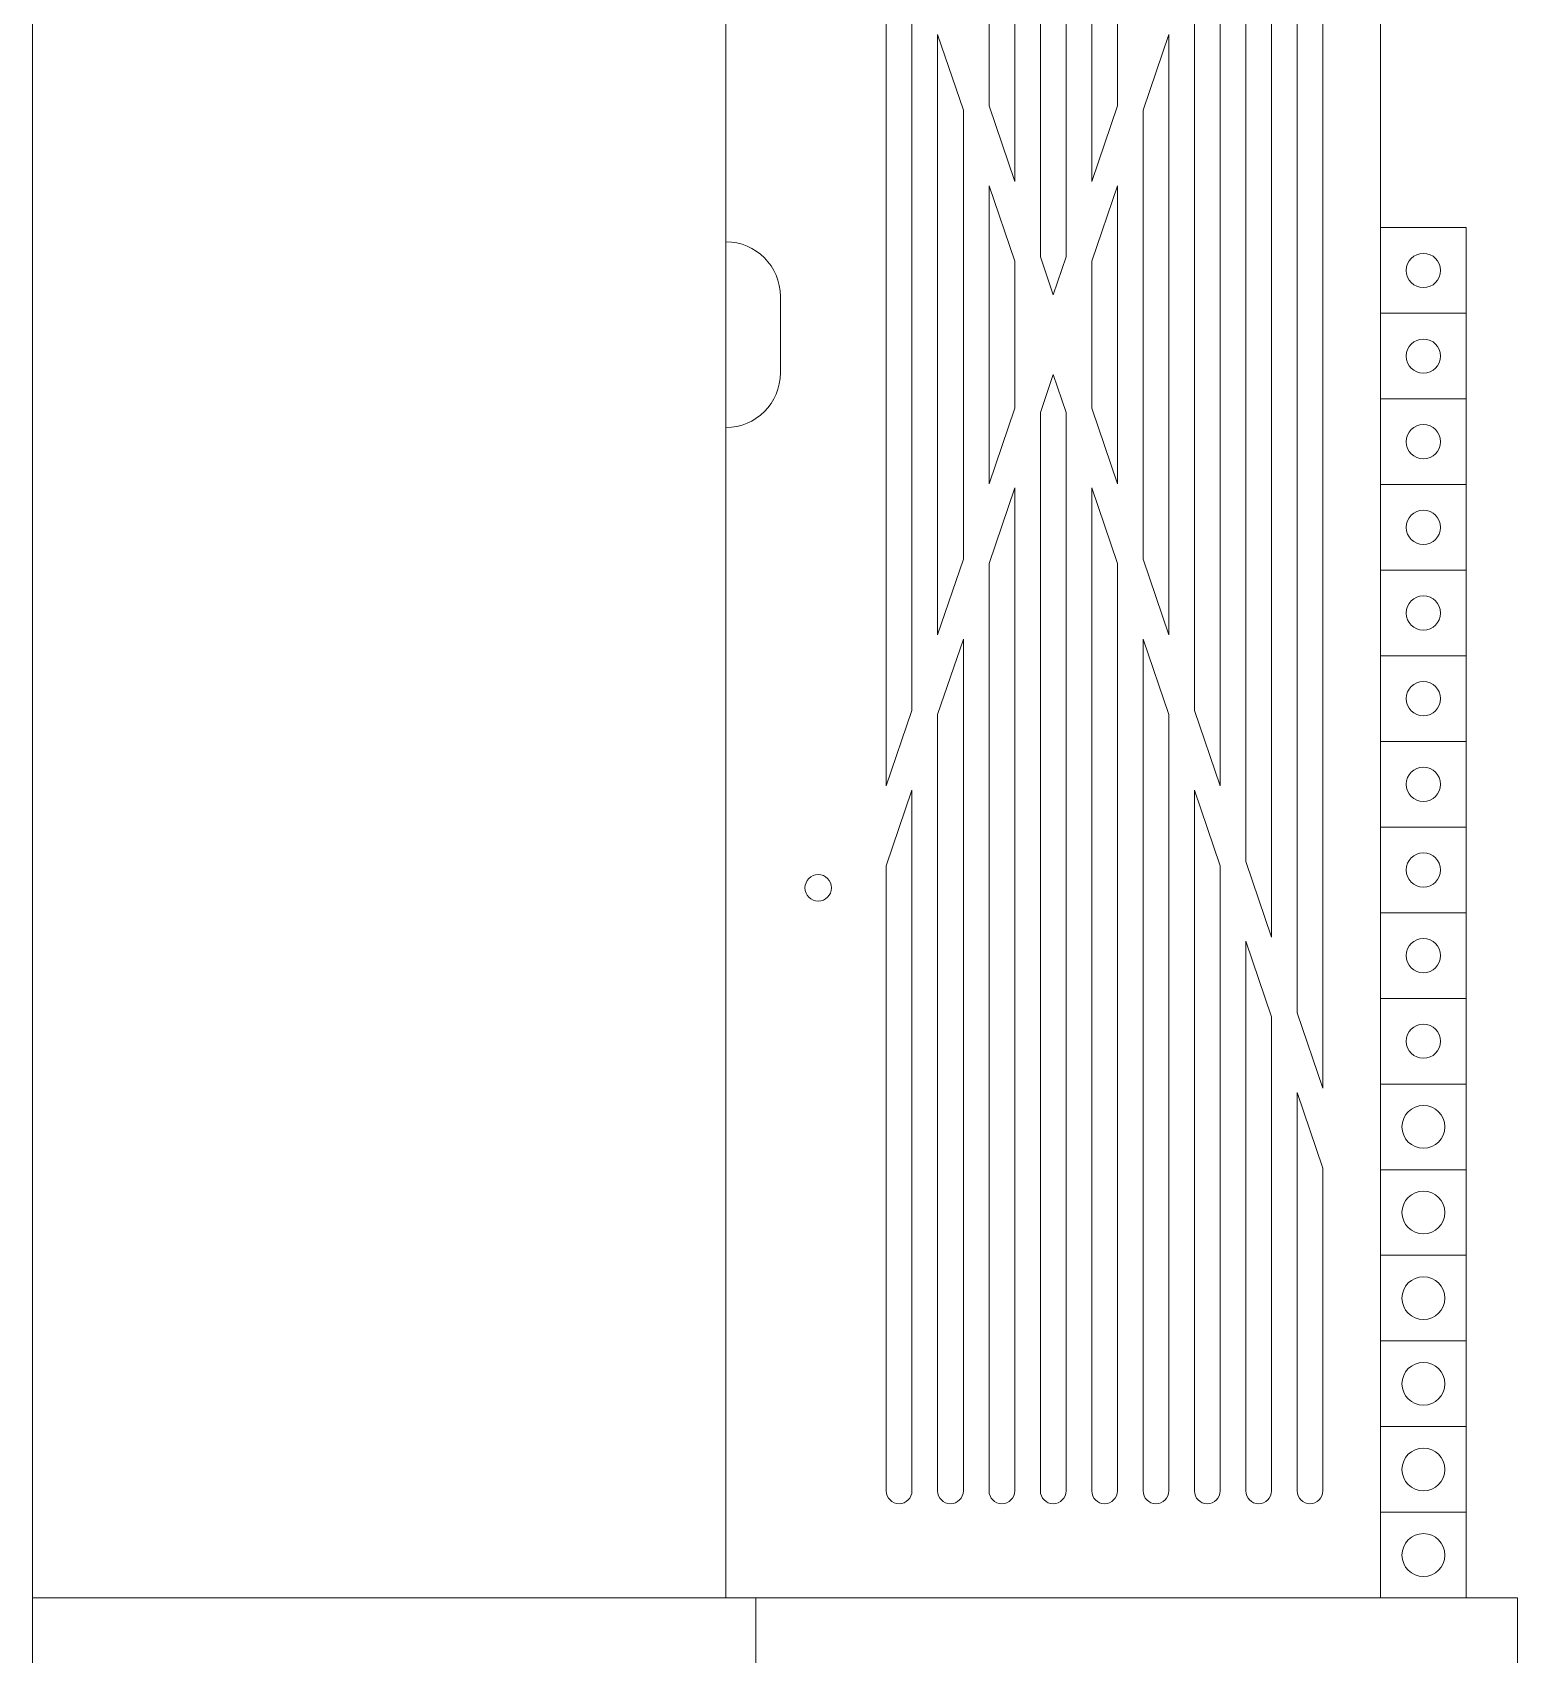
# Model space of a CAD drawing. Header units: inches. Extents: x 178 to 434, y 0 to 792.
# Drawn here: x 177.5 to 385.2, y 345 to 571.7 of the extents above; entities that cross this region are included whole.
import ezdxf

# ---------------------------------------------------------------- set-up
doc = ezdxf.new("R2010")
doc.units = ezdxf.units.IN
doc.header["$MEASUREMENT"] = 0

# ---------------------------------------------------------------- blocks, each defined once
blk = doc.blocks.new('block 2')
at = {"color": 7, "lineweight": 15, "true_color": 0xffffff}
blk.add_open_spline([(369.6, 538.4), (369.6, 539.72), (370.67, 540.79), (372, 540.79), (373.32, 540.79), (374.39, 539.72), (374.39, 538.4), (374.39, 537.08), (373.32, 536), (372, 536), (370.67, 536), (369.6, 537.08), (369.6, 538.4), (369.6, 538.4), (369.6, 538.4), (369.6, 538.4)], degree=3, knots=[0, 0, 0, 0, 1, 1, 1, 2, 2, 2, 3, 3, 3, 4, 4, 4, 5, 5, 5, 5], dxfattribs=at)
blk = doc.blocks.new('block 3')
at = {"color": 7, "lineweight": 15, "true_color": 0xffffff}
blk.add_lwpolyline([(377.98, 532.41), (377.98, 544.38)], dxfattribs=at)
blk = doc.blocks.new('block 4')
at = {"color": 7, "lineweight": 15, "true_color": 0xffffff}
blk.add_lwpolyline([(366.01, 532.41), (377.98, 532.41)], dxfattribs=at)
blk = doc.blocks.new('block 5')
at = {"color": 7, "lineweight": 15, "true_color": 0xffffff}
blk.add_lwpolyline([(377.98, 544.38), (366.01, 544.38)], dxfattribs=at)
blk = doc.blocks.new('block 6')
at = {"color": 7, "lineweight": 15, "true_color": 0xffffff}
blk.add_open_spline([(369.6, 526.43), (369.6, 527.75), (370.67, 528.82), (372, 528.82), (373.32, 528.82), (374.39, 527.75), (374.39, 526.43), (374.39, 525.11), (373.32, 524.04), (372, 524.04), (370.67, 524.04), (369.6, 525.11), (369.6, 526.43), (369.6, 526.43), (369.6, 526.43), (369.6, 526.43)], degree=3, knots=[0, 0, 0, 0, 1, 1, 1, 2, 2, 2, 3, 3, 3, 4, 4, 4, 5, 5, 5, 5], dxfattribs=at)
blk = doc.blocks.new('block 7')
at = {"color": 7, "lineweight": 15, "true_color": 0xffffff}
blk.add_lwpolyline([(377.98, 520.45), (377.98, 532.41)], dxfattribs=at)
blk = doc.blocks.new('block 8')
at = {"color": 7, "lineweight": 15, "true_color": 0xffffff}
blk.add_lwpolyline([(366.01, 520.45), (377.98, 520.45)], dxfattribs=at)
blk = doc.blocks.new('block 9')
at = {"color": 7, "lineweight": 15, "true_color": 0xffffff}
blk.add_open_spline([(369.6, 502.5), (369.6, 503.82), (370.67, 504.89), (372, 504.89), (373.32, 504.89), (374.39, 503.82), (374.39, 502.5), (374.39, 501.18), (373.32, 500.11), (372, 500.11), (370.67, 500.11), (369.6, 501.18), (369.6, 502.5), (369.6, 502.5), (369.6, 502.5), (369.6, 502.5)], degree=3, knots=[0, 0, 0, 0, 1, 1, 1, 2, 2, 2, 3, 3, 3, 4, 4, 4, 5, 5, 5, 5], dxfattribs=at)
blk = doc.blocks.new('block 10')
at = {"color": 7, "lineweight": 15, "true_color": 0xffffff}
blk.add_lwpolyline([(377.98, 496.52), (377.98, 508.48)], dxfattribs=at)
blk = doc.blocks.new('block 11')
at = {"color": 7, "lineweight": 15, "true_color": 0xffffff}
blk.add_lwpolyline([(366.01, 496.52), (377.98, 496.52)], dxfattribs=at)
blk = doc.blocks.new('block 12')
at = {"color": 7, "lineweight": 15, "true_color": 0xffffff}
blk.add_lwpolyline([(377.98, 508.48), (366.01, 508.48)], dxfattribs=at)
blk = doc.blocks.new('block 13')
at = {"color": 7, "lineweight": 15, "true_color": 0xffffff}
blk.add_open_spline([(369.6, 514.46), (369.6, 515.79), (370.67, 516.86), (372, 516.86), (373.32, 516.86), (374.39, 515.79), (374.39, 514.46), (374.39, 513.14), (373.32, 512.07), (372, 512.07), (370.67, 512.07), (369.6, 513.14), (369.6, 514.46), (369.6, 514.46), (369.6, 514.46), (369.6, 514.46)], degree=3, knots=[0, 0, 0, 0, 1, 1, 1, 2, 2, 2, 3, 3, 3, 4, 4, 4, 5, 5, 5, 5], dxfattribs=at)
blk = doc.blocks.new('block 14')
at = {"color": 7, "lineweight": 15, "true_color": 0xffffff}
blk.add_lwpolyline([(377.98, 508.48), (377.98, 520.45)], dxfattribs=at)
blk = doc.blocks.new('block 15')
at = {"color": 7, "lineweight": 15, "true_color": 0xffffff}
blk.add_open_spline([(369.6, 490.53), (369.6, 491.85), (370.67, 492.93), (372, 492.93), (373.32, 492.93), (374.39, 491.85), (374.39, 490.53), (374.39, 489.21), (373.32, 488.14), (372, 488.14), (370.67, 488.14), (369.6, 489.21), (369.6, 490.53), (369.6, 490.53), (369.6, 490.53), (369.6, 490.53)], degree=3, knots=[0, 0, 0, 0, 1, 1, 1, 2, 2, 2, 3, 3, 3, 4, 4, 4, 5, 5, 5, 5], dxfattribs=at)
blk = doc.blocks.new('block 16')
at = {"color": 7, "lineweight": 15, "true_color": 0xffffff}
blk.add_lwpolyline([(377.98, 484.55), (377.98, 496.52)], dxfattribs=at)
blk = doc.blocks.new('block 17')
at = {"color": 7, "lineweight": 15, "true_color": 0xffffff}
blk.add_lwpolyline([(366.01, 484.55), (377.98, 484.55)], dxfattribs=at)
blk = doc.blocks.new('block 18')
at = {"color": 7, "lineweight": 15, "true_color": 0xffffff}
blk.add_open_spline([(369.6, 466.6), (369.6, 467.92), (370.67, 468.99), (372, 468.99), (373.32, 468.99), (374.39, 467.92), (374.39, 466.6), (374.39, 465.28), (373.32, 464.21), (372, 464.21), (370.67, 464.21), (369.6, 465.28), (369.6, 466.6), (369.6, 466.6), (369.6, 466.6), (369.6, 466.6)], degree=3, knots=[0, 0, 0, 0, 1, 1, 1, 2, 2, 2, 3, 3, 3, 4, 4, 4, 5, 5, 5, 5], dxfattribs=at)
blk = doc.blocks.new('block 19')
at = {"color": 7, "lineweight": 15, "true_color": 0xffffff}
blk.add_lwpolyline([(377.98, 472.58), (366.01, 472.58)], dxfattribs=at)
blk = doc.blocks.new('block 20')
at = {"color": 7, "lineweight": 15, "true_color": 0xffffff}
blk.add_lwpolyline([(377.98, 460.62), (377.98, 472.58)], dxfattribs=at)
blk = doc.blocks.new('block 21')
at = {"color": 7, "lineweight": 15, "true_color": 0xffffff}
blk.add_lwpolyline([(366.01, 460.62), (377.98, 460.62)], dxfattribs=at)
blk = doc.blocks.new('block 22')
at = {"color": 7, "lineweight": 15, "true_color": 0xffffff}
blk.add_open_spline([(369.6, 478.57), (369.6, 479.89), (370.67, 480.96), (372, 480.96), (373.32, 480.96), (374.39, 479.89), (374.39, 478.57), (374.39, 477.24), (373.32, 476.17), (372, 476.17), (370.67, 476.17), (369.6, 477.24), (369.6, 478.57), (369.6, 478.57), (369.6, 478.57), (369.6, 478.57)], degree=3, knots=[0, 0, 0, 0, 1, 1, 1, 2, 2, 2, 3, 3, 3, 4, 4, 4, 5, 5, 5, 5], dxfattribs=at)
blk = doc.blocks.new('block 23')
at = {"color": 7, "lineweight": 15, "true_color": 0xffffff}
blk.add_lwpolyline([(377.98, 484.55), (377.98, 472.58)], dxfattribs=at)
blk = doc.blocks.new('block 24')
at = {"color": 7, "lineweight": 15, "true_color": 0xffffff}
blk.add_open_spline([(369.6, 454.63), (369.6, 455.96), (370.67, 457.03), (372, 457.03), (373.32, 457.03), (374.39, 455.96), (374.39, 454.63), (374.39, 453.31), (373.32, 452.24), (372, 452.24), (370.67, 452.24), (369.6, 453.31), (369.6, 454.63), (369.6, 454.63), (369.6, 454.63), (369.6, 454.63)], degree=3, knots=[0, 0, 0, 0, 1, 1, 1, 2, 2, 2, 3, 3, 3, 4, 4, 4, 5, 5, 5, 5], dxfattribs=at)
blk = doc.blocks.new('block 25')
at = {"color": 7, "lineweight": 15, "true_color": 0xffffff}
blk.add_lwpolyline([(377.98, 448.65), (366.01, 448.65)], dxfattribs=at)
blk = doc.blocks.new('block 26')
at = {"color": 7, "lineweight": 15, "true_color": 0xffffff}
blk.add_lwpolyline([(377.98, 460.62), (377.98, 448.65)], dxfattribs=at)
blk = doc.blocks.new('block 27')
at = {"color": 7, "lineweight": 15, "true_color": 0xffffff}
blk.add_open_spline([(369.6, 442.67), (369.6, 443.99), (370.67, 445.06), (372, 445.06), (373.32, 445.06), (374.39, 443.99), (374.39, 442.67), (374.39, 441.35), (373.32, 440.27), (372, 440.27), (370.67, 440.27), (369.6, 441.35), (369.6, 442.67), (369.6, 442.67), (369.6, 442.67), (369.6, 442.67)], degree=3, knots=[0, 0, 0, 0, 1, 1, 1, 2, 2, 2, 3, 3, 3, 4, 4, 4, 5, 5, 5, 5], dxfattribs=at)
blk = doc.blocks.new('block 28')
at = {"color": 7, "lineweight": 15, "true_color": 0xffffff}
blk.add_lwpolyline([(377.98, 448.65), (377.98, 436.68)], dxfattribs=at)
blk = doc.blocks.new('block 29')
at = {"color": 7, "lineweight": 15, "true_color": 0xffffff}
blk.add_lwpolyline([(377.98, 436.68), (366.01, 436.68)], dxfattribs=at)
blk = doc.blocks.new('block 30')
at = {"color": 7, "lineweight": 15, "true_color": 0xffffff}
blk.add_open_spline([(369.6, 430.7), (369.6, 432.02), (370.67, 433.09), (372, 433.09), (373.32, 433.09), (374.39, 432.02), (374.39, 430.7), (374.39, 429.38), (373.32, 428.31), (372, 428.31), (370.67, 428.31), (369.6, 429.38), (369.6, 430.7), (369.6, 430.7), (369.6, 430.7), (369.6, 430.7)], degree=3, knots=[0, 0, 0, 0, 1, 1, 1, 2, 2, 2, 3, 3, 3, 4, 4, 4, 5, 5, 5, 5], dxfattribs=at)
blk = doc.blocks.new('block 31')
at = {"color": 7, "lineweight": 15, "true_color": 0xffffff}
blk.add_lwpolyline([(377.98, 424.72), (377.98, 436.68)], dxfattribs=at)
blk = doc.blocks.new('block 32')
at = {"color": 7, "lineweight": 15, "true_color": 0xffffff}
blk.add_lwpolyline([(366.01, 424.72), (377.98, 424.72)], dxfattribs=at)
blk = doc.blocks.new('block 187')
at = {"color": 7, "lineweight": 15, "true_color": 0xffffff}
blk.add_open_spline([(369, 370.87), (369, 372.52), (370.34, 373.86), (372, 373.86), (373.65, 373.86), (374.99, 372.52), (374.99, 370.87), (374.99, 369.22), (373.65, 367.88), (372, 367.88), (370.34, 367.88), (369, 369.22), (369, 370.87), (369, 370.87), (369, 370.87), (369, 370.87)], degree=3, knots=[0, 0, 0, 0, 1, 1, 1, 2, 2, 2, 3, 3, 3, 4, 4, 4, 5, 5, 5, 5], dxfattribs=at)
blk = doc.blocks.new('block 188')
at = {"color": 7, "lineweight": 15, "true_color": 0xffffff}
blk.add_lwpolyline([(377.98, 364.89), (377.98, 376.85)], dxfattribs=at)
blk = doc.blocks.new('block 189')
at = {"color": 7, "lineweight": 15, "true_color": 0xffffff}
blk.add_lwpolyline([(377.98, 376.85), (366.01, 376.85)], dxfattribs=at)
blk = doc.blocks.new('block 190')
at = {"color": 7, "lineweight": 15, "true_color": 0xffffff}
blk.add_lwpolyline([(366.01, 364.89), (377.98, 364.89)], dxfattribs=at)
blk = doc.blocks.new('block 191')
at = {"color": 7, "lineweight": 15, "true_color": 0xffffff}
blk.add_open_spline([(369, 382.84), (369, 384.49), (370.34, 385.83), (372, 385.83), (373.65, 385.83), (374.99, 384.49), (374.99, 382.84), (374.99, 381.19), (373.65, 379.85), (372, 379.85), (370.34, 379.85), (369, 381.19), (369, 382.84), (369, 382.84), (369, 382.84), (369, 382.84)], degree=3, knots=[0, 0, 0, 0, 1, 1, 1, 2, 2, 2, 3, 3, 3, 4, 4, 4, 5, 5, 5, 5], dxfattribs=at)
blk = doc.blocks.new('block 192')
at = {"color": 7, "lineweight": 15, "true_color": 0xffffff}
blk.add_lwpolyline([(377.98, 376.85), (377.98, 388.82)], dxfattribs=at)
blk = doc.blocks.new('block 193')
at = {"color": 7, "lineweight": 15, "true_color": 0xffffff}
blk.add_lwpolyline([(377.98, 388.82), (366.01, 388.82)], dxfattribs=at)
blk = doc.blocks.new('block 194')
at = {"color": 7, "lineweight": 15, "true_color": 0xffffff}
blk.add_open_spline([(369, 358.91), (369, 360.56), (370.34, 361.9), (372, 361.9), (373.65, 361.9), (374.99, 360.56), (374.99, 358.91), (374.99, 357.25), (373.65, 355.91), (372, 355.91), (370.34, 355.91), (369, 357.25), (369, 358.91), (369, 358.91), (369, 358.91), (369, 358.91)], degree=3, knots=[0, 0, 0, 0, 1, 1, 1, 2, 2, 2, 3, 3, 3, 4, 4, 4, 5, 5, 5, 5], dxfattribs=at)
blk = doc.blocks.new('block 195')
at = {"color": 7, "lineweight": 15, "true_color": 0xffffff}
blk.add_lwpolyline([(377.98, 352.92), (377.98, 364.89)], dxfattribs=at)
blk = doc.blocks.new('block 196')
at = {"color": 7, "lineweight": 15, "true_color": 0xffffff}
blk.add_open_spline([(369, 418.74), (369, 420.39), (370.34, 421.73), (372, 421.73), (373.65, 421.73), (374.99, 420.39), (374.99, 418.74), (374.99, 417.08), (373.65, 415.74), (372, 415.74), (370.34, 415.74), (369, 417.08), (369, 418.74), (369, 418.74), (369, 418.74), (369, 418.74)], degree=3, knots=[0, 0, 0, 0, 1, 1, 1, 2, 2, 2, 3, 3, 3, 4, 4, 4, 5, 5, 5, 5], dxfattribs=at)
blk = doc.blocks.new('block 197')
at = {"color": 7, "lineweight": 15, "true_color": 0xffffff}
blk.add_lwpolyline([(377.98, 412.75), (377.98, 424.72)], dxfattribs=at)
blk = doc.blocks.new('block 198')
at = {"color": 7, "lineweight": 15, "true_color": 0xffffff}
blk.add_lwpolyline([(366.01, 412.75), (377.98, 412.75)], dxfattribs=at)
blk = doc.blocks.new('block 199')
at = {"color": 7, "lineweight": 15, "true_color": 0xffffff}
blk.add_open_spline([(369, 406.77), (369, 408.42), (370.34, 409.76), (372, 409.76), (373.65, 409.76), (374.99, 408.42), (374.99, 406.77), (374.99, 405.12), (373.65, 403.78), (372, 403.78), (370.34, 403.78), (369, 405.12), (369, 406.77), (369, 406.77), (369, 406.77), (369, 406.77)], degree=3, knots=[0, 0, 0, 0, 1, 1, 1, 2, 2, 2, 3, 3, 3, 4, 4, 4, 5, 5, 5, 5], dxfattribs=at)
blk = doc.blocks.new('block 200')
at = {"color": 7, "lineweight": 15, "true_color": 0xffffff}
blk.add_lwpolyline([(377.98, 400.79), (377.98, 412.75)], dxfattribs=at)
blk = doc.blocks.new('block 201')
at = {"color": 7, "lineweight": 15, "true_color": 0xffffff}
blk.add_lwpolyline([(366.01, 400.79), (377.98, 400.79)], dxfattribs=at)
blk = doc.blocks.new('block 202')
at = {"color": 7, "lineweight": 15, "true_color": 0xffffff}
blk.add_open_spline([(369, 394.8), (369, 396.46), (370.34, 397.79), (372, 397.79), (373.65, 397.79), (374.99, 396.46), (374.99, 394.8), (374.99, 393.15), (373.65, 391.81), (372, 391.81), (370.34, 391.81), (369, 393.15), (369, 394.8), (369, 394.8), (369, 394.8), (369, 394.8)], degree=3, knots=[0, 0, 0, 0, 1, 1, 1, 2, 2, 2, 3, 3, 3, 4, 4, 4, 5, 5, 5, 5], dxfattribs=at)
blk = doc.blocks.new('block 203')
at = {"color": 7, "lineweight": 15, "true_color": 0xffffff}
blk.add_lwpolyline([(377.98, 388.82), (377.98, 400.79)], dxfattribs=at)
blk = doc.blocks.new('block 204')
at = {"color": 7, "lineweight": 15, "true_color": 0xffffff}
blk.add_lwpolyline([(385.16, -0.08), (385.16, 352.92)], dxfattribs=at)
blk = doc.blocks.new('block 206')
at = {"color": 7, "lineweight": 15, "true_color": 0xffffff}
blk.add_lwpolyline([(278.66, 352.92), (278.66, -0.08)], dxfattribs=at)
blk = doc.blocks.new('block 207')
at = {"color": 7, "lineweight": 15, "true_color": 0xffffff}
blk.add_lwpolyline([(385.16, 352.92), (278.66, 352.92)], dxfattribs=at)
blk = doc.blocks.new('block 208')
at = {"color": 7, "lineweight": 15, "true_color": 0xffffff}
blk.add_lwpolyline([(177.55, -0.08), (177.55, 352.92)], dxfattribs=at)
blk = doc.blocks.new('block 210')
at = {"color": 7, "lineweight": 15, "true_color": 0xffffff}
blk.add_lwpolyline([(177.55, 352.92), (278.66, 352.92)], dxfattribs=at)
blk = doc.blocks.new('block 211')
at = {"color": 7, "lineweight": 15, "true_color": 0xffffff}
blk.add_lwpolyline([(282.11, 524.08), (282.11, 534.77)], dxfattribs=at)
blk = doc.blocks.new('block 212')
at = {"color": 7, "lineweight": 15, "true_color": 0xffffff}
blk.add_open_spline([(282.11, 534.77), (282.11, 538.98), (278.69, 542.4), (274.47, 542.4)], degree=3, dxfattribs=at)
blk = doc.blocks.new('block 213')
at = {"color": 7, "lineweight": 15, "true_color": 0xffffff}
blk.add_lwpolyline([(366.01, 352.92), (366.01, 705.92)], dxfattribs=at)
blk = doc.blocks.new('block 214')
at = {"color": 7, "lineweight": 15, "true_color": 0xffffff}
blk.add_open_spline([(274.47, 516.44), (278.69, 516.44), (282.11, 519.86), (282.11, 524.08)], degree=3, dxfattribs=at)
blk = doc.blocks.new('block 215')
at = {"color": 7, "lineweight": 15, "true_color": 0xffffff}
blk.add_open_spline([(285.54, 452.12), (285.54, 453.15), (286.37, 453.98), (287.39, 453.98), (288.42, 453.98), (289.25, 453.15), (289.25, 452.12), (289.25, 451.1), (288.42, 450.27), (287.39, 450.27), (286.37, 450.27), (285.54, 451.1), (285.54, 452.12), (285.54, 452.12), (285.54, 452.12), (285.54, 452.12)], degree=3, knots=[0, 0, 0, 0, 1, 1, 1, 2, 2, 2, 3, 3, 3, 4, 4, 4, 5, 5, 5, 5], dxfattribs=at)
blk = doc.blocks.new('block 231')
at = {"color": 7, "lineweight": 15, "true_color": 0xffffff}
blk.add_lwpolyline([(329.22, 561.39), (329.22, 690.96)], dxfattribs=at)
blk = doc.blocks.new('block 233')
at = {"color": 7, "lineweight": 15, "true_color": 0xffffff}
blk.add_lwpolyline([(325.63, 690.96), (325.63, 550.84)], dxfattribs=at)
blk = doc.blocks.new('block 234')
at = {"color": 7, "lineweight": 15, "true_color": 0xffffff}
blk.add_lwpolyline([(325.63, 550.84), (329.22, 561.39)], dxfattribs=at)
blk = doc.blocks.new('block 235')
at = {"color": 7, "lineweight": 15, "true_color": 0xffffff}
blk.add_open_spline([(318.45, 367.88), (318.45, 366.89), (319.25, 366.08), (320.24, 366.08), (321.23, 366.08), (322.04, 366.89), (322.04, 367.88)], degree=3, knots=[0, 0, 0, 0, 1, 1, 1, 2, 2, 2, 2], dxfattribs=at)
blk = doc.blocks.new('block 236')
at = {"color": 7, "lineweight": 15, "true_color": 0xffffff}
blk.add_lwpolyline([(322.04, 367.88), (322.04, 518.57)], dxfattribs=at)
blk = doc.blocks.new('block 237')
at = {"color": 7, "lineweight": 15, "true_color": 0xffffff}
blk.add_lwpolyline([(320.24, 523.85), (322.04, 518.57)], dxfattribs=at)
blk = doc.blocks.new('block 238')
at = {"color": 7, "lineweight": 15, "true_color": 0xffffff}
blk.add_lwpolyline([(318.45, 518.57), (320.24, 523.85)], dxfattribs=at)
blk = doc.blocks.new('block 239')
at = {"color": 7, "lineweight": 15, "true_color": 0xffffff}
blk.add_lwpolyline([(318.45, 518.57), (318.45, 367.88)], dxfattribs=at)
blk = doc.blocks.new('block 240')
at = {"color": 7, "lineweight": 15, "true_color": 0xffffff}
blk.add_open_spline([(311.27, 367.88), (311.27, 366.89), (312.07, 366.08), (313.06, 366.08), (314.05, 366.08), (314.86, 366.89), (314.86, 367.88)], degree=3, knots=[0, 0, 0, 0, 1, 1, 1, 2, 2, 2, 2], dxfattribs=at)
blk = doc.blocks.new('block 241')
at = {"color": 7, "lineweight": 15, "true_color": 0xffffff}
blk.add_lwpolyline([(314.86, 367.88), (314.86, 508.01)], dxfattribs=at)
blk = doc.blocks.new('block 242')
at = {"color": 7, "lineweight": 15, "true_color": 0xffffff}
blk.add_lwpolyline([(311.27, 497.45), (314.86, 508.01)], dxfattribs=at)
blk = doc.blocks.new('block 243')
at = {"color": 7, "lineweight": 15, "true_color": 0xffffff}
blk.add_lwpolyline([(311.27, 497.45), (311.27, 367.88)], dxfattribs=at)
blk = doc.blocks.new('block 244')
at = {"color": 7, "lineweight": 15, "true_color": 0xffffff}
blk.add_open_spline([(304.09, 367.88), (304.09, 366.89), (304.89, 366.08), (305.88, 366.08), (306.87, 366.08), (307.68, 366.89), (307.68, 367.88)], degree=3, knots=[0, 0, 0, 0, 1, 1, 1, 2, 2, 2, 2], dxfattribs=at)
blk = doc.blocks.new('block 245')
at = {"color": 7, "lineweight": 15, "true_color": 0xffffff}
blk.add_lwpolyline([(307.68, 367.88), (307.68, 486.89)], dxfattribs=at)
blk = doc.blocks.new('block 246')
at = {"color": 7, "lineweight": 15, "true_color": 0xffffff}
blk.add_lwpolyline([(304.09, 476.33), (307.68, 486.89)], dxfattribs=at)
blk = doc.blocks.new('block 247')
at = {"color": 7, "lineweight": 15, "true_color": 0xffffff}
blk.add_lwpolyline([(304.09, 476.33), (304.09, 367.88)], dxfattribs=at)
blk = doc.blocks.new('block 248')
at = {"color": 7, "lineweight": 15, "true_color": 0xffffff}
blk.add_open_spline([(296.91, 367.88), (296.91, 366.89), (297.71, 366.08), (298.7, 366.08), (299.69, 366.08), (300.5, 366.89), (300.5, 367.88)], degree=3, knots=[0, 0, 0, 0, 1, 1, 1, 2, 2, 2, 2], dxfattribs=at)
blk = doc.blocks.new('block 249')
at = {"color": 7, "lineweight": 15, "true_color": 0xffffff}
blk.add_lwpolyline([(300.5, 367.88), (300.5, 465.78)], dxfattribs=at)
blk = doc.blocks.new('block 250')
at = {"color": 7, "lineweight": 15, "true_color": 0xffffff}
blk.add_lwpolyline([(296.91, 455.22), (300.5, 465.78)], dxfattribs=at)
blk = doc.blocks.new('block 251')
at = {"color": 7, "lineweight": 15, "true_color": 0xffffff}
blk.add_lwpolyline([(296.91, 455.22), (296.91, 367.88)], dxfattribs=at)
blk = doc.blocks.new('block 252')
at = {"color": 7, "lineweight": 15, "true_color": 0xffffff}
blk.add_lwpolyline([(311.27, 508.6), (314.86, 519.16)], dxfattribs=at)
blk = doc.blocks.new('block 253')
at = {"color": 7, "lineweight": 15, "true_color": 0xffffff}
blk.add_lwpolyline([(314.86, 519.16), (314.86, 539.68)], dxfattribs=at)
blk = doc.blocks.new('block 254')
at = {"color": 7, "lineweight": 15, "true_color": 0xffffff}
blk.add_lwpolyline([(311.27, 550.24), (314.86, 539.68)], dxfattribs=at)
blk = doc.blocks.new('block 255')
at = {"color": 7, "lineweight": 15, "true_color": 0xffffff}
blk.add_lwpolyline([(311.27, 550.24), (311.27, 508.6)], dxfattribs=at)
blk = doc.blocks.new('block 256')
at = {"color": 7, "lineweight": 15, "true_color": 0xffffff}
blk.add_lwpolyline([(304.09, 487.49), (307.68, 498.04)], dxfattribs=at)
blk = doc.blocks.new('block 257')
at = {"color": 7, "lineweight": 15, "true_color": 0xffffff}
blk.add_lwpolyline([(307.68, 498.04), (307.68, 560.8)], dxfattribs=at)
blk = doc.blocks.new('block 258')
at = {"color": 7, "lineweight": 15, "true_color": 0xffffff}
blk.add_lwpolyline([(304.09, 571.36), (307.68, 560.8)], dxfattribs=at)
blk = doc.blocks.new('block 259')
at = {"color": 7, "lineweight": 15, "true_color": 0xffffff}
blk.add_lwpolyline([(304.09, 571.36), (304.09, 487.49)], dxfattribs=at)
blk = doc.blocks.new('block 260')
at = {"color": 7, "lineweight": 15, "true_color": 0xffffff}
blk.add_lwpolyline([(296.91, 466.37), (300.5, 476.93)], dxfattribs=at)
blk = doc.blocks.new('block 261')
at = {"color": 7, "lineweight": 15, "true_color": 0xffffff}
blk.add_lwpolyline([(300.5, 476.93), (300.5, 581.92)], dxfattribs=at)
blk = doc.blocks.new('block 263')
at = {"color": 7, "lineweight": 15, "true_color": 0xffffff}
blk.add_lwpolyline([(296.91, 592.48), (296.91, 466.37)], dxfattribs=at)
blk = doc.blocks.new('block 264')
at = {"color": 7, "lineweight": 15, "true_color": 0xffffff}
blk.add_lwpolyline([(320.24, 535), (322.04, 540.28)], dxfattribs=at)
blk = doc.blocks.new('block 265')
at = {"color": 7, "lineweight": 15, "true_color": 0xffffff}
blk.add_lwpolyline([(322.04, 540.28), (322.04, 690.96)], dxfattribs=at)
blk = doc.blocks.new('block 267')
at = {"color": 7, "lineweight": 15, "true_color": 0xffffff}
blk.add_lwpolyline([(318.45, 690.96), (318.45, 540.28)], dxfattribs=at)
blk = doc.blocks.new('block 268')
at = {"color": 7, "lineweight": 15, "true_color": 0xffffff}
blk.add_lwpolyline([(318.45, 540.28), (320.24, 535)], dxfattribs=at)
blk = doc.blocks.new('block 270')
at = {"color": 7, "lineweight": 15, "true_color": 0xffffff}
blk.add_lwpolyline([(311.27, 690.96), (311.27, 561.39)], dxfattribs=at)
blk = doc.blocks.new('block 271')
at = {"color": 7, "lineweight": 15, "true_color": 0xffffff}
blk.add_lwpolyline([(311.27, 561.39), (314.86, 550.84)], dxfattribs=at)
blk = doc.blocks.new('block 280')
at = {"color": 7, "lineweight": 15, "true_color": 0xffffff}
blk.add_open_spline([(354.35, 367.88), (354.35, 366.89), (355.15, 366.08), (356.14, 366.08), (357.13, 366.08), (357.94, 366.89), (357.94, 367.88)], degree=3, knots=[0, 0, 0, 0, 1, 1, 1, 2, 2, 2, 2], dxfattribs=at)
blk = doc.blocks.new('block 281')
at = {"color": 7, "lineweight": 15, "true_color": 0xffffff}
blk.add_lwpolyline([(357.94, 367.88), (357.94, 412.98)], dxfattribs=at)
blk = doc.blocks.new('block 282')
at = {"color": 7, "lineweight": 15, "true_color": 0xffffff}
blk.add_lwpolyline([(354.35, 423.54), (357.94, 412.98)], dxfattribs=at)
blk = doc.blocks.new('block 283')
at = {"color": 7, "lineweight": 15, "true_color": 0xffffff}
blk.add_lwpolyline([(354.35, 423.54), (354.35, 367.88)], dxfattribs=at)
blk = doc.blocks.new('block 284')
at = {"color": 7, "lineweight": 15, "true_color": 0xffffff}
blk.add_open_spline([(347.17, 367.88), (347.17, 366.89), (347.97, 366.08), (348.96, 366.08), (349.95, 366.08), (350.76, 366.89), (350.76, 367.88)], degree=3, knots=[0, 0, 0, 0, 1, 1, 1, 2, 2, 2, 2], dxfattribs=at)
blk = doc.blocks.new('block 285')
at = {"color": 7, "lineweight": 15, "true_color": 0xffffff}
blk.add_lwpolyline([(350.76, 367.88), (350.76, 434.1)], dxfattribs=at)
blk = doc.blocks.new('block 286')
at = {"color": 7, "lineweight": 15, "true_color": 0xffffff}
blk.add_lwpolyline([(347.17, 444.66), (350.76, 434.1)], dxfattribs=at)
blk = doc.blocks.new('block 287')
at = {"color": 7, "lineweight": 15, "true_color": 0xffffff}
blk.add_lwpolyline([(347.17, 444.66), (347.17, 367.88)], dxfattribs=at)
blk = doc.blocks.new('block 288')
at = {"color": 7, "lineweight": 15, "true_color": 0xffffff}
blk.add_open_spline([(339.99, 367.88), (339.99, 366.89), (340.79, 366.08), (341.78, 366.08), (342.77, 366.08), (343.58, 366.89), (343.58, 367.88)], degree=3, knots=[0, 0, 0, 0, 1, 1, 1, 2, 2, 2, 2], dxfattribs=at)
blk = doc.blocks.new('block 289')
at = {"color": 7, "lineweight": 15, "true_color": 0xffffff}
blk.add_lwpolyline([(343.58, 367.88), (343.58, 455.22)], dxfattribs=at)
blk = doc.blocks.new('block 290')
at = {"color": 7, "lineweight": 15, "true_color": 0xffffff}
blk.add_lwpolyline([(339.99, 465.78), (343.58, 455.22)], dxfattribs=at)
blk = doc.blocks.new('block 291')
at = {"color": 7, "lineweight": 15, "true_color": 0xffffff}
blk.add_lwpolyline([(339.99, 465.78), (339.99, 367.88)], dxfattribs=at)
blk = doc.blocks.new('block 292')
at = {"color": 7, "lineweight": 15, "true_color": 0xffffff}
blk.add_open_spline([(332.81, 367.88), (332.81, 366.89), (333.61, 366.08), (334.6, 366.08), (335.59, 366.08), (336.4, 366.89), (336.4, 367.88)], degree=3, knots=[0, 0, 0, 0, 1, 1, 1, 2, 2, 2, 2], dxfattribs=at)
blk = doc.blocks.new('block 293')
at = {"color": 7, "lineweight": 15, "true_color": 0xffffff}
blk.add_lwpolyline([(336.4, 367.88), (336.4, 476.33)], dxfattribs=at)
blk = doc.blocks.new('block 294')
at = {"color": 7, "lineweight": 15, "true_color": 0xffffff}
blk.add_lwpolyline([(332.81, 486.89), (336.4, 476.33)], dxfattribs=at)
blk = doc.blocks.new('block 295')
at = {"color": 7, "lineweight": 15, "true_color": 0xffffff}
blk.add_lwpolyline([(332.81, 486.89), (332.81, 367.88)], dxfattribs=at)
blk = doc.blocks.new('block 296')
at = {"color": 7, "lineweight": 15, "true_color": 0xffffff}
blk.add_open_spline([(325.63, 367.88), (325.63, 366.89), (326.43, 366.08), (327.42, 366.08), (328.41, 366.08), (329.22, 366.89), (329.22, 367.88)], degree=3, knots=[0, 0, 0, 0, 1, 1, 1, 2, 2, 2, 2], dxfattribs=at)
blk = doc.blocks.new('block 297')
at = {"color": 7, "lineweight": 15, "true_color": 0xffffff}
blk.add_lwpolyline([(329.22, 367.88), (329.22, 497.45)], dxfattribs=at)
blk = doc.blocks.new('block 298')
at = {"color": 7, "lineweight": 15, "true_color": 0xffffff}
blk.add_lwpolyline([(325.63, 508.01), (329.22, 497.45)], dxfattribs=at)
blk = doc.blocks.new('block 299')
at = {"color": 7, "lineweight": 15, "true_color": 0xffffff}
blk.add_lwpolyline([(325.63, 508.01), (325.63, 367.88)], dxfattribs=at)
blk = doc.blocks.new('block 300')
at = {"color": 7, "lineweight": 15, "true_color": 0xffffff}
blk.add_lwpolyline([(357.94, 424.14), (357.94, 634.71)], dxfattribs=at)
blk = doc.blocks.new('block 302')
at = {"color": 7, "lineweight": 15, "true_color": 0xffffff}
blk.add_lwpolyline([(354.35, 624.15), (354.35, 434.69)], dxfattribs=at)
blk = doc.blocks.new('block 303')
at = {"color": 7, "lineweight": 15, "true_color": 0xffffff}
blk.add_lwpolyline([(354.35, 434.69), (357.94, 424.14)], dxfattribs=at)
blk = doc.blocks.new('block 304')
at = {"color": 7, "lineweight": 15, "true_color": 0xffffff}
blk.add_lwpolyline([(350.76, 445.25), (350.76, 613.59)], dxfattribs=at)
blk = doc.blocks.new('block 306')
at = {"color": 7, "lineweight": 15, "true_color": 0xffffff}
blk.add_lwpolyline([(347.17, 603.03), (347.17, 455.81)], dxfattribs=at)
blk = doc.blocks.new('block 307')
at = {"color": 7, "lineweight": 15, "true_color": 0xffffff}
blk.add_lwpolyline([(347.17, 455.81), (350.76, 445.25)], dxfattribs=at)
blk = doc.blocks.new('block 308')
at = {"color": 7, "lineweight": 15, "true_color": 0xffffff}
blk.add_lwpolyline([(343.58, 466.37), (343.58, 592.48)], dxfattribs=at)
blk = doc.blocks.new('block 310')
at = {"color": 7, "lineweight": 15, "true_color": 0xffffff}
blk.add_lwpolyline([(339.99, 581.92), (339.99, 476.93)], dxfattribs=at)
blk = doc.blocks.new('block 311')
at = {"color": 7, "lineweight": 15, "true_color": 0xffffff}
blk.add_lwpolyline([(339.99, 476.93), (343.58, 466.37)], dxfattribs=at)
blk = doc.blocks.new('block 312')
at = {"color": 7, "lineweight": 15, "true_color": 0xffffff}
blk.add_lwpolyline([(336.4, 487.49), (336.4, 571.36)], dxfattribs=at)
blk = doc.blocks.new('block 313')
at = {"color": 7, "lineweight": 15, "true_color": 0xffffff}
blk.add_lwpolyline([(332.81, 560.8), (336.4, 571.36)], dxfattribs=at)
blk = doc.blocks.new('block 314')
at = {"color": 7, "lineweight": 15, "true_color": 0xffffff}
blk.add_lwpolyline([(332.81, 560.8), (332.81, 498.04)], dxfattribs=at)
blk = doc.blocks.new('block 315')
at = {"color": 7, "lineweight": 15, "true_color": 0xffffff}
blk.add_lwpolyline([(332.81, 498.04), (336.4, 487.49)], dxfattribs=at)
blk = doc.blocks.new('block 316')
at = {"color": 7, "lineweight": 15, "true_color": 0xffffff}
blk.add_lwpolyline([(329.22, 508.6), (329.22, 550.24)], dxfattribs=at)
blk = doc.blocks.new('block 317')
at = {"color": 7, "lineweight": 15, "true_color": 0xffffff}
blk.add_lwpolyline([(325.63, 539.68), (329.22, 550.24)], dxfattribs=at)
blk = doc.blocks.new('block 318')
at = {"color": 7, "lineweight": 15, "true_color": 0xffffff}
blk.add_lwpolyline([(325.63, 539.68), (325.63, 519.16)], dxfattribs=at)
blk = doc.blocks.new('block 319')
at = {"color": 7, "lineweight": 15, "true_color": 0xffffff}
blk.add_lwpolyline([(325.63, 519.16), (329.22, 508.6)], dxfattribs=at)
blk = doc.blocks.new('block 321')
at = {"color": 7, "lineweight": 15, "true_color": 0xffffff}
blk.add_lwpolyline([(314.86, 550.84), (314.86, 690.96)], dxfattribs=at)
blk = doc.blocks.new('block 334')
at = {"color": 7, "lineweight": 15, "true_color": 0xffffff}
blk.add_lwpolyline([(274.47, 705.92), (274.47, 352.92)], dxfattribs=at)
blk = doc.blocks.new('block 335')
at = {"color": 7, "lineweight": 15, "true_color": 0xffffff}
blk.add_lwpolyline([(177.55, 352.92), (177.55, 705.92)], dxfattribs=at)

msp = doc.modelspace()

# ---------------------------------------------------------------- block references
for name in ['block 335', 'block 334', 'block 213', 'block 270', 'block 321', 'block 267', 'block 265', 'block 233', 'block 231', 'block 300', 'block 302', 'block 304', 'block 306', 'block 263', 'block 308', 'block 261', 'block 310', 'block 258', 'block 259', 'block 313', 'block 312', 'block 257', 'block 271', 'block 234', 'block 314', 'block 254', 'block 255', 'block 317', 'block 316', 'block 5', 'block 3', 'block 212', 'block 253', 'block 268', 'block 264', 'block 318', 'block 2', 'block 211', 'block 4', 'block 7', 'block 6', 'block 214', 'block 238', 'block 237', 'block 252', 'block 319', 'block 8', 'block 14', 'block 239', 'block 236', 'block 13', 'block 242', 'block 241', 'block 298', 'block 299', 'block 12', 'block 10', 'block 9', 'block 256', 'block 243', 'block 297', 'block 315', 'block 11', 'block 16', 'block 15', 'block 246', 'block 245', 'block 294', 'block 295', 'block 17', 'block 23', 'block 22', 'block 260', 'block 247', 'block 293', 'block 311', 'block 19', 'block 20', 'block 18', 'block 250', 'block 249', 'block 290', 'block 291', 'block 21', 'block 26', 'block 307', 'block 24', 'block 215', 'block 251', 'block 289', 'block 25', 'block 28', 'block 286', 'block 287', 'block 27', 'block 29', 'block 31', 'block 285', 'block 303', 'block 30', 'block 32', 'block 197', 'block 282', 'block 283', 'block 196', 'block 281', 'block 198', 'block 200', 'block 199', 'block 201', 'block 203', 'block 202', 'block 193', 'block 192', 'block 191', 'block 189', 'block 188', 'block 187', 'block 248', 'block 244', 'block 240', 'block 235', 'block 296', 'block 292', 'block 288', 'block 284', 'block 280', 'block 190', 'block 195', 'block 194', 'block 208', 'block 210', 'block 206', 'block 207', 'block 204']:
    msp.add_blockref(name, (0, 0))

doc.saveas('drawing.dxf')
